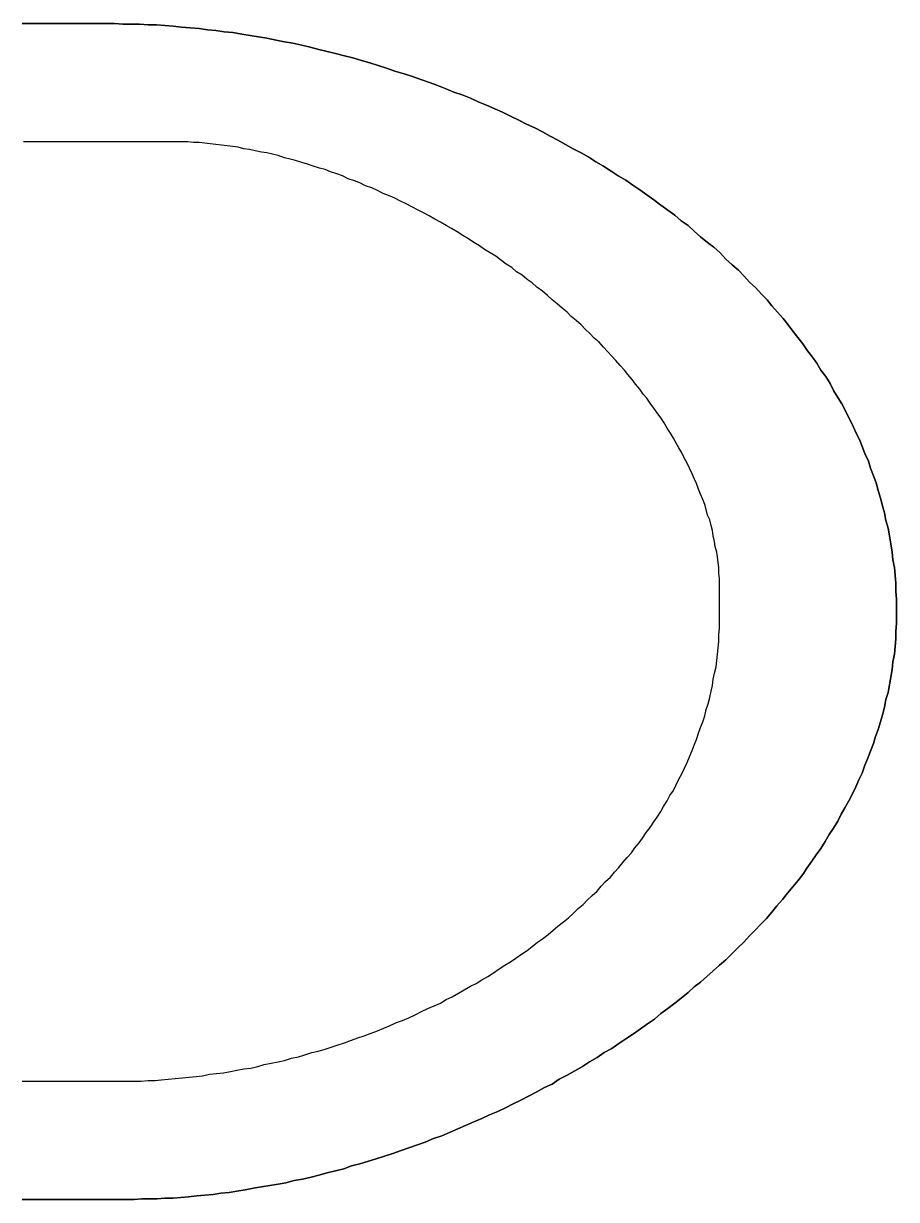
# Model space of a CAD drawing. Extents: x 3196 to 9141, y -1880 to 2325.
# Drawn here: x 8880.98 to 8887.25, y -1227.03 to -1218.58 of the extents above; entities that cross this region are included whole.
import ezdxf

# ---------------------------------------------------------------- set-up
doc = ezdxf.new("R2010")
doc.units = 0
doc.header["$MEASUREMENT"] = 0
doc.layers.add('10', color=10, linetype='CONTINUOUS')

msp = doc.modelspace()

# ---------------------------------------------------------------- linework, layer by layer
at = {"layer": '10', "linetype": 'Continuous'}
for points in [[(8880.974568, -1218.581535), (8880.989618, -1218.581535), (8881.004718, -1218.581535), (8881.019768, -1218.581535), (8881.029818, -1218.581535), (8881.044868, -1218.581535), (8881.059968, -1218.581535), (8881.075018, -1218.581535), (8881.090068, -1218.581535), (8881.105168, -1218.581535), (8881.120218, -1218.581535), (8881.135268, -1218.581535), (8881.150368, -1218.581535), (8881.165418, -1218.581535), (8881.180468, -1218.581535), (8881.190518, -1218.581535), (8881.205568, -1218.581535), (8881.220668, -1218.581535), (8881.235718, -1218.581535), (8881.245768, -1218.581535), (8881.260818, -1218.581535), (8881.275918, -1218.581535), (8881.285918, -1218.581535), (8881.301018, -1218.581535), (8881.316068, -1218.581535), (8881.326118, -1218.581535), (8881.341168, -1218.581535), (8881.351218, -1218.581535), (8881.366268, -1218.581535), (8881.376318, -1218.581535), (8881.386368, -1218.581535), (8881.401468, -1218.581535), (8881.411468, -1218.581535), (8881.421518, -1218.581535), (8881.431568, -1218.581535), (8881.446668, -1218.581535), (8881.456668, -1218.581535), (8881.466718, -1218.581535), (8881.476768, -1218.581535), (8881.486818, -1218.581535), (8881.491818, -1218.581535), (8881.501868, -1218.581535), (8881.511918, -1218.581535), (8881.521968, -1218.581535), (8881.527018, -1218.581535), (8881.537018, -1218.581535), (8881.542068, -1218.581535), (8881.552118, -1218.581535), (8881.557118, -1218.581535), (8881.567168, -1218.581535), (8881.572218, -1218.581535), (8881.577218, -1218.581535), (8881.582218, -1218.581535), (8881.587268, -1218.581535), (8881.592268, -1218.581535), (8881.597318, -1218.581535), (8881.602318, -1218.581535), (8881.607368, -1218.581535), (8881.612368, -1218.581535), (8881.617368, -1218.581535), (8881.637468, -1218.581535), (8881.697768, -1218.586535), (8881.758018, -1218.586535), (8881.818268, -1218.586535), (8881.878518, -1218.591585), (8881.938818, -1218.591585), (8881.999068, -1218.596585), (8882.059318, -1218.601635), (8882.119568, -1218.606635), (8882.179868, -1218.611635), (8882.245118, -1218.616685), (8882.305418, -1218.626735), (8882.365668, -1218.631735), (8882.425918, -1218.641785), (8882.486218, -1218.646835), (8882.551468, -1218.656835), (8882.611768, -1218.666885), (8882.672018, -1218.676935), (8882.732268, -1218.686985), (8882.797568, -1218.702035), (8882.857818, -1218.712085), (8882.918068, -1218.722135), (8882.983368, -1218.737185), (8883.043618, -1218.752285), (8883.103918, -1218.767335), (8883.164168, -1218.782385), (8883.224418, -1218.797485), (8883.289718, -1218.812535), (8883.349968, -1218.827585), (8883.410268, -1218.847685), (8883.470518, -1218.862735), (8883.530768, -1218.882835), (8883.591018, -1218.902935), (8883.651318, -1218.923035), (8883.716568, -1218.943135), (8883.776868, -1218.963185), (8883.837118, -1218.983285), (8883.892368, -1219.003385), (8883.952618, -1219.023485), (8884.012868, -1219.048585), (8884.073168, -1219.073685), (8884.133418, -1219.093785), (8884.193668, -1219.118885), (8884.248918, -1219.143985), (8884.309168, -1219.169085), (8884.369468, -1219.194235), (8884.424668, -1219.219335), (8884.484968, -1219.249435), (8884.540218, -1219.274585), (8884.595418, -1219.304685), (8884.655718, -1219.329785), (8884.710968, -1219.359935), (8884.766168, -1219.390085), (8884.821418, -1219.420185), (8884.876668, -1219.450335), (8884.931918, -1219.480485), (8884.987168, -1219.510585), (8885.042418, -1219.540735), (8885.092618, -1219.575885), (8885.147868, -1219.606035), (8885.203118, -1219.641185), (8885.253318, -1219.676335), (8885.308568, -1219.706435), (8885.358768, -1219.741585), (8885.409018, -1219.776785), (8885.459218, -1219.811935), (8885.509418, -1219.847085), (8885.559668, -1219.887235), (8885.609868, -1219.922385), (8885.660118, -1219.957535), (8885.705318, -1219.997735), (8885.755518, -1220.032885), (8885.800718, -1220.073085), (8885.845918, -1220.113235), (8885.896118, -1220.153435), (8885.941318, -1220.188585), (8885.986518, -1220.228735), (8886.026718, -1220.273935), (8886.071918, -1220.314135), (8886.117118, -1220.354285), (8886.157268, -1220.394485), (8886.197468, -1220.439685), (8886.242668, -1220.479835), (8886.282818, -1220.525035), (8886.323018, -1220.565235), (8886.358168, -1220.610435), (8886.398318, -1220.655635), (8886.438518, -1220.700835), (8886.473668, -1220.745985), (8886.508818, -1220.791185), (8886.543968, -1220.836385), (8886.579118, -1220.881585), (8886.614268, -1220.931835), (8886.649418, -1220.977035), (8886.679568, -1221.022235), (8886.709718, -1221.072435), (8886.744868, -1221.117635), (8886.774968, -1221.167835), (8886.800118, -1221.218085), (8886.830218, -1221.268285), (8886.860368, -1221.313485), (8886.885468, -1221.363735), (8886.910568, -1221.413935), (8886.935668, -1221.464135), (8886.960818, -1221.519385), (8886.985918, -1221.569635), (8887.006018, -1221.619835), (8887.026068, -1221.670035), (8887.051218, -1221.725285), (8887.066268, -1221.775535), (8887.086368, -1221.830785), (8887.106418, -1221.880985), (8887.121518, -1221.936235), (8887.136568, -1221.991485), (8887.151618, -1222.046685), (8887.166718, -1222.096935), (8887.176768, -1222.152185), (8887.191818, -1222.207435), (8887.201868, -1222.262635), (8887.211918, -1222.317885), (8887.221968, -1222.378135), (8887.226968, -1222.433385), (8887.237018, -1222.488635), (8887.242018, -1222.543885), (8887.247068, -1222.604135), (8887.247068, -1222.659385), (8887.252068, -1222.719635), (8887.252068, -1222.774885), (8887.252068, -1222.835185), (8887.252068, -1222.890385), (8887.247068, -1222.945635), (8887.247068, -1223.000885), (8887.242018, -1223.056135), (8887.237018, -1223.111385), (8887.226968, -1223.166635), (8887.221968, -1223.221835), (8887.211918, -1223.277085), (8887.201868, -1223.332335), (8887.191818, -1223.387585), (8887.176768, -1223.437785), (8887.166718, -1223.493035), (8887.151618, -1223.548285), (8887.136568, -1223.598485), (8887.121518, -1223.653735), (8887.101418, -1223.703985), (8887.086368, -1223.754185), (8887.066268, -1223.809435), (8887.046168, -1223.859635), (8887.026068, -1223.909885), (8887.006018, -1223.965135), (8886.980868, -1224.015335), (8886.960818, -1224.065535), (8886.935668, -1224.115785), (8886.910568, -1224.165985), (8886.880468, -1224.216235), (8886.855318, -1224.261385), (8886.830218, -1224.311635), (8886.800118, -1224.361835), (8886.769968, -1224.407035), (8886.739818, -1224.457285), (8886.709718, -1224.507485), (8886.674568, -1224.552685), (8886.644418, -1224.597885), (8886.609268, -1224.648085), (8886.579118, -1224.693285), (8886.543968, -1224.738485), (8886.508818, -1224.783685), (8886.468668, -1224.828885), (8886.433468, -1224.874085), (8886.393318, -1224.919285), (8886.358168, -1224.964485), (8886.317968, -1225.009685), (8886.277818, -1225.049885), (8886.237618, -1225.095085), (8886.197468, -1225.135235), (8886.157268, -1225.180435), (8886.112068, -1225.220635), (8886.071918, -1225.260785), (8886.026718, -1225.305985), (8885.981518, -1225.346185), (8885.936318, -1225.386335), (8885.891118, -1225.426535), (8885.845918, -1225.466685), (8885.800718, -1225.501835), (8885.755518, -1225.542035), (8885.705318, -1225.582185), (8885.660118, -1225.617335), (8885.609868, -1225.657535), (8885.559668, -1225.692685), (8885.514468, -1225.732835), (8885.464268, -1225.767985), (8885.414018, -1225.803185), (8885.363818, -1225.838335), (8885.308568, -1225.873485), (8885.258318, -1225.908635), (8885.208118, -1225.943785), (8885.152868, -1225.973935), (8885.102668, -1226.009085), (8885.047418, -1226.039185), (8884.997218, -1226.074335), (8884.941968, -1226.104485), (8884.886718, -1226.134635), (8884.831468, -1226.164735), (8884.781268, -1226.199885), (8884.726018, -1226.225035), (8884.670768, -1226.255135), (8884.610518, -1226.285285), (8884.555268, -1226.315385), (8884.500018, -1226.340535), (8884.444768, -1226.370635), (8884.389518, -1226.395735), (8884.329268, -1226.420885), (8884.274018, -1226.445985), (8884.218768, -1226.471085), (8884.158518, -1226.496185), (8884.103268, -1226.521285), (8884.043018, -1226.546435), (8883.987768, -1226.571535), (8883.927518, -1226.591635), (8883.867268, -1226.616735), (8883.812018, -1226.636835), (8883.751718, -1226.656885), (8883.696518, -1226.676985), (8883.636218, -1226.697085), (8883.575968, -1226.717185), (8883.515718, -1226.737235), (8883.460468, -1226.752335), (8883.400218, -1226.772385), (8883.339918, -1226.787485), (8883.284718, -1226.807585), (8883.224418, -1226.822635), (8883.164168, -1226.837685), (8883.103918, -1226.852785), (8883.048668, -1226.867835), (8882.988418, -1226.882885), (8882.928118, -1226.892935), (8882.867868, -1226.907985), (8882.812618, -1226.918035), (8882.752368, -1226.928085), (8882.692118, -1226.938135), (8882.636868, -1226.948185), (8882.576618, -1226.958235), (8882.516318, -1226.968285), (8882.461068, -1226.978335), (8882.400818, -1226.983335), (8882.345568, -1226.993385), (8882.285318, -1226.998385), (8882.230068, -1227.003435), (8882.169818, -1227.008435), (8882.114568, -1227.013485), (8882.059318, -1227.018485), (8881.999068, -1227.018485), (8881.943818, -1227.023485), (8881.888568, -1227.023485), (8881.833318, -1227.023485), (8881.778118, -1227.028535), (8881.758018, -1227.028535), (8881.752968, -1227.028535), (8881.747968, -1227.028535), (8881.742918, -1227.028535), (8881.737918, -1227.028535), (8881.732918, -1227.028535), (8881.727868, -1227.028535), (8881.717818, -1227.028535), (8881.712818, -1227.028535), (8881.707768, -1227.028535), (8881.697768, -1227.028535), (8881.692718, -1227.028535), (8881.687718, -1227.028535), (8881.677668, -1227.028535), (8881.667618, -1227.028535), (8881.657568, -1227.028535), (8881.652568, -1227.028535), (8881.642518, -1227.028535), (8881.632468, -1227.028535), (8881.622418, -1227.028535), (8881.612368, -1227.028535), (8881.602318, -1227.028535), (8881.587268, -1227.028535), (8881.577218, -1227.028535), (8881.567168, -1227.028535), (8881.552118, -1227.028535), (8881.542068, -1227.028535), (8881.532018, -1227.028535), (8881.516968, -1227.028535), (8881.501868, -1227.028535), (8881.491818, -1227.028535), (8881.476768, -1227.028535), (8881.461718, -1227.028535), (8881.451668, -1227.028535), (8881.436618, -1227.028535), (8881.421518, -1227.028535), (8881.406468, -1227.028535), (8881.391418, -1227.028535), (8881.376318, -1227.028535), (8881.361268, -1227.028535), (8881.346218, -1227.028535), (8881.331118, -1227.028535), (8881.316068, -1227.028535), (8881.301018, -1227.028535), (8881.285918, -1227.028535), (8881.270868, -1227.028535), (8881.255818, -1227.028535), (8881.240718, -1227.028535), (8881.220668, -1227.028535), (8881.205568, -1227.028535), (8881.190518, -1227.028535), (8881.175468, -1227.028535), (8881.155368, -1227.028535), (8881.140318, -1227.028535), (8881.125218, -1227.028535), (8881.110168, -1227.028535), (8881.090068, -1227.028535), (8881.075018, -1227.028535), (8881.059968, -1227.028535), (8881.039868, -1227.028535), (8881.024818, -1227.028535), (8881.009718, -1227.028535), (8880.994668, -1227.028535), (8880.974568, -1227.028535)], [(8880.974568, -1227.028535), (8880.994668, -1227.028535), (8881.009718, -1227.028535), (8881.024818, -1227.028535), (8881.039868, -1227.028535), (8881.059968, -1227.028535), (8881.075018, -1227.028535), (8881.090068, -1227.028535), (8881.110168, -1227.028535), (8881.125218, -1227.028535), (8881.140318, -1227.028535), (8881.155368, -1227.028535), (8881.175468, -1227.028535), (8881.190518, -1227.028535), (8881.205568, -1227.028535), (8881.220668, -1227.028535), (8881.240718, -1227.028535), (8881.255818, -1227.028535), (8881.270868, -1227.028535), (8881.285918, -1227.028535), (8881.301018, -1227.028535), (8881.316068, -1227.028535), (8881.331118, -1227.028535), (8881.346218, -1227.028535), (8881.361268, -1227.028535), (8881.376318, -1227.028535), (8881.391418, -1227.028535), (8881.406468, -1227.028535), (8881.421518, -1227.028535), (8881.436618, -1227.028535), (8881.451668, -1227.028535), (8881.461718, -1227.028535), (8881.476768, -1227.028535), (8881.491818, -1227.028535), (8881.501868, -1227.028535), (8881.516968, -1227.028535), (8881.532018, -1227.028535), (8881.542068, -1227.028535), (8881.552118, -1227.028535), (8881.567168, -1227.028535), (8881.577218, -1227.028535), (8881.587268, -1227.028535), (8881.602318, -1227.028535), (8881.612368, -1227.028535), (8881.622418, -1227.028535), (8881.632468, -1227.028535), (8881.642518, -1227.028535), (8881.652568, -1227.028535), (8881.657568, -1227.028535), (8881.667618, -1227.028535), (8881.677668, -1227.028535), (8881.687718, -1227.028535), (8881.692718, -1227.028535), (8881.697768, -1227.028535), (8881.707768, -1227.028535), (8881.712818, -1227.028535), (8881.717818, -1227.028535), (8881.727868, -1227.028535), (8881.732918, -1227.028535), (8881.737918, -1227.028535), (8881.742918, -1227.028535), (8881.747968, -1227.028535), (8881.752968, -1227.028535), (8881.758018, -1227.028535), (8881.778118, -1227.028535), (8881.833318, -1227.023485), (8881.888568, -1227.023485), (8881.943818, -1227.023485), (8881.999068, -1227.018485), (8882.059318, -1227.018485), (8882.114568, -1227.013485), (8882.169818, -1227.008435), (8882.230068, -1227.003435), (8882.285318, -1226.998385), (8882.345568, -1226.993385), (8882.400818, -1226.983335), (8882.461068, -1226.978335), (8882.516318, -1226.968285), (8882.576618, -1226.958235), (8882.636868, -1226.948185), (8882.692118, -1226.938135), (8882.752368, -1226.928085), (8882.812618, -1226.918035), (8882.867868, -1226.907985), (8882.928118, -1226.892935), (8882.988418, -1226.882885), (8883.048668, -1226.867835), (8883.103918, -1226.852785), (8883.164168, -1226.837685), (8883.224418, -1226.822635), (8883.284718, -1226.807585), (8883.339918, -1226.787485), (8883.400218, -1226.772385), (8883.460468, -1226.752335), (8883.515718, -1226.737235), (8883.575968, -1226.717185), (8883.636218, -1226.697085), (8883.696518, -1226.676985), (8883.751718, -1226.656885), (8883.812018, -1226.636835), (8883.867268, -1226.616735), (8883.927518, -1226.591635), (8883.987768, -1226.571535), (8884.043018, -1226.546435), (8884.103268, -1226.521285), (8884.158518, -1226.496185), (8884.218768, -1226.471085), (8884.274018, -1226.445985), (8884.329268, -1226.420885), (8884.389518, -1226.395735), (8884.444768, -1226.370635), (8884.500018, -1226.340535), (8884.555268, -1226.315385), (8884.610518, -1226.285285), (8884.670768, -1226.255135), (8884.726018, -1226.225035), (8884.781268, -1226.199885), (8884.831468, -1226.164735), (8884.886718, -1226.134635), (8884.941968, -1226.104485), (8884.997218, -1226.074335), (8885.047418, -1226.039185), (8885.102668, -1226.009085), (8885.152868, -1225.973935), (8885.208118, -1225.943785), (8885.258318, -1225.908635), (8885.308568, -1225.873485), (8885.363818, -1225.838335), (8885.414018, -1225.803185), (8885.464268, -1225.767985), (8885.514468, -1225.732835), (8885.559668, -1225.692685), (8885.609868, -1225.657535), (8885.660118, -1225.617335), (8885.705318, -1225.582185), (8885.755518, -1225.542035), (8885.800718, -1225.501835), (8885.845918, -1225.466685), (8885.891118, -1225.426535), (8885.936318, -1225.386335), (8885.981518, -1225.346185), (8886.026718, -1225.305985), (8886.071918, -1225.260785), (8886.112068, -1225.220635), (8886.157268, -1225.180435), (8886.197468, -1225.135235), (8886.237618, -1225.095085), (8886.277818, -1225.049885), (8886.317968, -1225.009685), (8886.358168, -1224.964485), (8886.393318, -1224.919285), (8886.433468, -1224.874085), (8886.468668, -1224.828885), (8886.508818, -1224.783685), (8886.543968, -1224.738485), (8886.579118, -1224.693285), (8886.609268, -1224.648085), (8886.644418, -1224.597885), (8886.674568, -1224.552685), (8886.709718, -1224.507485), (8886.739818, -1224.457285), (8886.769968, -1224.407035), (8886.800118, -1224.361835), (8886.830218, -1224.311635), (8886.855318, -1224.261385), (8886.880468, -1224.216235), (8886.910568, -1224.165985), (8886.935668, -1224.115785), (8886.960818, -1224.065535), (8886.980868, -1224.015335), (8887.006018, -1223.965135), (8887.026068, -1223.909885), (8887.046168, -1223.859635), (8887.066268, -1223.809435), (8887.086368, -1223.754185), (8887.101418, -1223.703985), (8887.121518, -1223.653735), (8887.136568, -1223.598485), (8887.151618, -1223.548285), (8887.166718, -1223.493035), (8887.176768, -1223.437785), (8887.191818, -1223.387585), (8887.201868, -1223.332335), (8887.211918, -1223.277085), (8887.221968, -1223.221835), (8887.226968, -1223.166635), (8887.237018, -1223.111385), (8887.242018, -1223.056135), (8887.247068, -1223.000885), (8887.247068, -1222.945635), (8887.252068, -1222.890385), (8887.252068, -1222.835185), (8887.252068, -1222.774885), (8887.252068, -1222.719635), (8887.247068, -1222.659385), (8887.247068, -1222.604135), (8887.242018, -1222.543885), (8887.237018, -1222.488635), (8887.226968, -1222.433385), (8887.221968, -1222.378135), (8887.211918, -1222.317885), (8887.201868, -1222.262635), (8887.191818, -1222.207435), (8887.176768, -1222.152185), (8887.166718, -1222.096935), (8887.151618, -1222.046685), (8887.136568, -1221.991485), (8887.121518, -1221.936235), (8887.106418, -1221.880985), (8887.086368, -1221.830785), (8887.066268, -1221.775535), (8887.051218, -1221.725285), (8887.026068, -1221.670035), (8887.006018, -1221.619835), (8886.985918, -1221.569635), (8886.960818, -1221.519385), (8886.935668, -1221.464135), (8886.910568, -1221.413935), (8886.885468, -1221.363735), (8886.860368, -1221.313485), (8886.830218, -1221.268285), (8886.800118, -1221.218085), (8886.774968, -1221.167835), (8886.744868, -1221.117635), (8886.709718, -1221.072435), (8886.679568, -1221.022235), (8886.649418, -1220.977035), (8886.614268, -1220.931835), (8886.579118, -1220.881585), (8886.543968, -1220.836385), (8886.508818, -1220.791185), (8886.473668, -1220.745985), (8886.438518, -1220.700835), (8886.398318, -1220.655635), (8886.358168, -1220.610435), (8886.323018, -1220.565235), (8886.282818, -1220.525035), (8886.242668, -1220.479835), (8886.197468, -1220.439685), (8886.157268, -1220.394485), (8886.117118, -1220.354285), (8886.071918, -1220.314135), (8886.026718, -1220.273935), (8885.986518, -1220.228735), (8885.941318, -1220.188585), (8885.896118, -1220.153435), (8885.845918, -1220.113235), (8885.800718, -1220.073085), (8885.755518, -1220.032885), (8885.705318, -1219.997735), (8885.660118, -1219.957535), (8885.609868, -1219.922385), (8885.559668, -1219.887235), (8885.509418, -1219.847085), (8885.459218, -1219.811935), (8885.409018, -1219.776785), (8885.358768, -1219.741585), (8885.308568, -1219.706435), (8885.253318, -1219.676335), (8885.203118, -1219.641185), (8885.147868, -1219.606035), (8885.092618, -1219.575885), (8885.042418, -1219.540735), (8884.987168, -1219.510585), (8884.931918, -1219.480485), (8884.876668, -1219.450335), (8884.821418, -1219.420185), (8884.766168, -1219.390085), (8884.710968, -1219.359935), (8884.655718, -1219.329785), (8884.595418, -1219.304685), (8884.540218, -1219.274585), (8884.484968, -1219.249435), (8884.424668, -1219.219335), (8884.369468, -1219.194235), (8884.309168, -1219.169085), (8884.248918, -1219.143985), (8884.193668, -1219.118885), (8884.133418, -1219.093785), (8884.073168, -1219.073685), (8884.012868, -1219.048585), (8883.952618, -1219.023485), (8883.892368, -1219.003385), (8883.837118, -1218.983285), (8883.776868, -1218.963185), (8883.716568, -1218.943135), (8883.651318, -1218.923035), (8883.591018, -1218.902935), (8883.530768, -1218.882835), (8883.470518, -1218.862735), (8883.410268, -1218.847685), (8883.349968, -1218.827585), (8883.289718, -1218.812535), (8883.224418, -1218.797485), (8883.164168, -1218.782385), (8883.103918, -1218.767335), (8883.043618, -1218.752285), (8882.983368, -1218.737185), (8882.918068, -1218.722135), (8882.857818, -1218.712085), (8882.797568, -1218.702035), (8882.732268, -1218.686985), (8882.672018, -1218.676935), (8882.611768, -1218.666885), (8882.551468, -1218.656835), (8882.486218, -1218.646835), (8882.425918, -1218.641785), (8882.365668, -1218.631735), (8882.305418, -1218.626735), (8882.245118, -1218.616685), (8882.179868, -1218.611635), (8882.119568, -1218.606635), (8882.059318, -1218.601635), (8881.999068, -1218.596585), (8881.938818, -1218.591585), (8881.878518, -1218.591585), (8881.818268, -1218.586535), (8881.758018, -1218.586535), (8881.697768, -1218.586535), (8881.637468, -1218.581535), (8881.617368, -1218.581535), (8881.612368, -1218.581535), (8881.607368, -1218.581535), (8881.602318, -1218.581535), (8881.597318, -1218.581535), (8881.592268, -1218.581535), (8881.587268, -1218.581535), (8881.582218, -1218.581535), (8881.577218, -1218.581535), (8881.572218, -1218.581535), (8881.567168, -1218.581535), (8881.557118, -1218.581535), (8881.552118, -1218.581535), (8881.542068, -1218.581535), (8881.537018, -1218.581535), (8881.527018, -1218.581535), (8881.521968, -1218.581535), (8881.511918, -1218.581535), (8881.501868, -1218.581535), (8881.491818, -1218.581535), (8881.486818, -1218.581535), (8881.476768, -1218.581535), (8881.466718, -1218.581535), (8881.456668, -1218.581535), (8881.446668, -1218.581535), (8881.431568, -1218.581535), (8881.421518, -1218.581535), (8881.411468, -1218.581535), (8881.401468, -1218.581535), (8881.386368, -1218.581535), (8881.376318, -1218.581535), (8881.366268, -1218.581535), (8881.351218, -1218.581535), (8881.341168, -1218.581535), (8881.326118, -1218.581535), (8881.316068, -1218.581535), (8881.301018, -1218.581535), (8881.285918, -1218.581535), (8881.275918, -1218.581535), (8881.260818, -1218.581535), (8881.245768, -1218.581535), (8881.235718, -1218.581535), (8881.220668, -1218.581535), (8881.205568, -1218.581535), (8881.190518, -1218.581535), (8881.180468, -1218.581535), (8881.165418, -1218.581535), (8881.150368, -1218.581535), (8881.135268, -1218.581535), (8881.120218, -1218.581535), (8881.105168, -1218.581535), (8881.090068, -1218.581535), (8881.075018, -1218.581535), (8881.059968, -1218.581535), (8881.044868, -1218.581535), (8881.029818, -1218.581535), (8881.019768, -1218.581535), (8881.004718, -1218.581535), (8880.989618, -1218.581535), (8880.974568, -1218.581535)], [(8880.974568, -1226.179835), (8880.989618, -1226.179835), (8881.009718, -1226.179835), (8881.024818, -1226.179835), (8881.044868, -1226.179835), (8881.059968, -1226.179835), (8881.080018, -1226.179835), (8881.095118, -1226.179835), (8881.115168, -1226.179835), (8881.130268, -1226.179835), (8881.150368, -1226.179835), (8881.165418, -1226.179835), (8881.180468, -1226.179835), (8881.200568, -1226.179835), (8881.215618, -1226.179835), (8881.230718, -1226.179835), (8881.245768, -1226.179835), (8881.260818, -1226.179835), (8881.275918, -1226.179835), (8881.290968, -1226.179835), (8881.306018, -1226.179835), (8881.321118, -1226.179835), (8881.336168, -1226.179835), (8881.351218, -1226.179835), (8881.366268, -1226.179835), (8881.381368, -1226.179835), (8881.391418, -1226.179835), (8881.406468, -1226.179835), (8881.416518, -1226.179835), (8881.431568, -1226.179835), (8881.441618, -1226.179835), (8881.456668, -1226.179835), (8881.466718, -1226.179835), (8881.476768, -1226.179835), (8881.486818, -1226.179835), (8881.496868, -1226.179835), (8881.506918, -1226.179835), (8881.516968, -1226.179835), (8881.527018, -1226.179835), (8881.537018, -1226.179835), (8881.547068, -1226.179835), (8881.552118, -1226.179835), (8881.562168, -1226.179835), (8881.567168, -1226.179835), (8881.577218, -1226.179835), (8881.582218, -1226.179835), (8881.587268, -1226.179835), (8881.592268, -1226.179835), (8881.597318, -1226.179835), (8881.602318, -1226.179835), (8881.607368, -1226.179835), (8881.612368, -1226.179835), (8881.617368, -1226.179835), (8881.632468, -1226.179835), (8881.682668, -1226.179835), (8881.727868, -1226.179835), (8881.778118, -1226.179835), (8881.828318, -1226.179835), (8881.878518, -1226.174785), (8881.928768, -1226.174785), (8881.973968, -1226.169785), (8882.024168, -1226.164735), (8882.074418, -1226.159735), (8882.124618, -1226.154685), (8882.174818, -1226.149685), (8882.225068, -1226.144635), (8882.270268, -1226.139635), (8882.320468, -1226.129585), (8882.370668, -1226.124585), (8882.420918, -1226.119535), (8882.471118, -1226.109485), (8882.516318, -1226.099485), (8882.566568, -1226.089435), (8882.616768, -1226.084385), (8882.666968, -1226.074335), (8882.712168, -1226.059285), (8882.762418, -1226.049235), (8882.812618, -1226.039185), (8882.857818, -1226.029135), (8882.908068, -1226.014085), (8882.958268, -1226.004035), (8883.003468, -1225.988985), (8883.053668, -1225.973935), (8883.098868, -1225.963885), (8883.149118, -1225.948785), (8883.194318, -1225.933735), (8883.244518, -1225.918685), (8883.289718, -1225.903585), (8883.339918, -1225.883535), (8883.385118, -1225.868435), (8883.430318, -1225.853385), (8883.480568, -1225.833285), (8883.525768, -1225.818235), (8883.570968, -1225.798135), (8883.616168, -1225.778035), (8883.661368, -1225.757985), (8883.706568, -1225.742885), (8883.751718, -1225.722835), (8883.796918, -1225.702735), (8883.842118, -1225.677635), (8883.887318, -1225.657535), (8883.932518, -1225.637435), (8883.977718, -1225.617335), (8884.017918, -1225.592235), (8884.063118, -1225.572135), (8884.108318, -1225.547035), (8884.148468, -1225.521935), (8884.193668, -1225.496835), (8884.233868, -1225.476735), (8884.274018, -1225.451635), (8884.319218, -1225.426535), (8884.359418, -1225.401385), (8884.399568, -1225.371285), (8884.439768, -1225.346185), (8884.479918, -1225.321035), (8884.520118, -1225.295935), (8884.560268, -1225.265785), (8884.600468, -1225.240685), (8884.635618, -1225.210585), (8884.675768, -1225.180435), (8884.710968, -1225.155335), (8884.751118, -1225.125185), (8884.786268, -1225.095085), (8884.821418, -1225.064935), (8884.861618, -1225.034785), (8884.896768, -1225.004685), (8884.931918, -1224.974535), (8884.967068, -1224.939385), (8885.002218, -1224.909235), (8885.032368, -1224.879135), (8885.067518, -1224.843985), (8885.102668, -1224.813835), (8885.132768, -1224.778685), (8885.162918, -1224.743535), (8885.198068, -1224.713385), (8885.228218, -1224.678235), (8885.258318, -1224.643085), (8885.288468, -1224.607935), (8885.318618, -1224.572785), (8885.348718, -1224.537635), (8885.373868, -1224.502485), (8885.403968, -1224.467335), (8885.429068, -1224.432135), (8885.454218, -1224.391985), (8885.484318, -1224.356835), (8885.509418, -1224.316635), (8885.534568, -1224.281485), (8885.559668, -1224.241335), (8885.579768, -1224.206185), (8885.604868, -1224.165985), (8885.624968, -1224.125835), (8885.650068, -1224.090685), (8885.670168, -1224.050485), (8885.690218, -1224.010285), (8885.710318, -1223.970135), (8885.730418, -1223.929935), (8885.750518, -1223.889785), (8885.765568, -1223.849585), (8885.785668, -1223.804385), (8885.800718, -1223.764235), (8885.815768, -1223.724035), (8885.830868, -1223.678835), (8885.845918, -1223.638685), (8885.860968, -1223.598485), (8885.876068, -1223.553285), (8885.886068, -1223.508085), (8885.901168, -1223.467935), (8885.911218, -1223.422735), (8885.921268, -1223.377535), (8885.931268, -1223.337385), (8885.936318, -1223.292185), (8885.946368, -1223.246985), (8885.956418, -1223.201785), (8885.961418, -1223.156585), (8885.966468, -1223.111385), (8885.971468, -1223.066185), (8885.976468, -1223.020985), (8885.976468, -1222.970735), (8885.981518, -1222.925535), (8885.981518, -1222.880335), (8885.981518, -1222.830135), (8885.981518, -1222.805035), (8885.981518, -1222.799985), (8885.981518, -1222.794985), (8885.981518, -1222.789985), (8885.981518, -1222.784935), (8885.981518, -1222.779935), (8885.981518, -1222.774885), (8885.981518, -1222.769885), (8885.981518, -1222.764835), (8885.981518, -1222.759835), (8885.981518, -1222.754785), (8885.981518, -1222.749785), (8885.981518, -1222.744785), (8885.981518, -1222.739735), (8885.981518, -1222.734735), (8885.981518, -1222.729685), (8885.981518, -1222.724685), (8885.981518, -1222.719635), (8885.981518, -1222.714635), (8885.981518, -1222.709635), (8885.981518, -1222.704585), (8885.981518, -1222.699585), (8885.981518, -1222.694535), (8885.981518, -1222.689535), (8885.981518, -1222.684485), (8885.981518, -1222.679485), (8885.981518, -1222.674435), (8885.981518, -1222.669435), (8885.981518, -1222.664435), (8885.981518, -1222.644335), (8885.981518, -1222.604135), (8885.981518, -1222.568985), (8885.976468, -1222.528835), (8885.976468, -1222.488635), (8885.971468, -1222.453485), (8885.966468, -1222.413335), (8885.961418, -1222.378135), (8885.951368, -1222.337985), (8885.946368, -1222.302835), (8885.936318, -1222.262635), (8885.931268, -1222.222485), (8885.921268, -1222.187335), (8885.911218, -1222.147135), (8885.896118, -1222.111985), (8885.886068, -1222.071835), (8885.876068, -1222.036685), (8885.860968, -1222.001485), (8885.845918, -1221.961335), (8885.830868, -1221.926185), (8885.815768, -1221.885985), (8885.800718, -1221.850835), (8885.785668, -1221.815685), (8885.765568, -1221.775535), (8885.750518, -1221.740385), (8885.730418, -1221.705235), (8885.710318, -1221.665035), (8885.690218, -1221.629885), (8885.670168, -1221.594735), (8885.650068, -1221.559585), (8885.629968, -1221.524435), (8885.604868, -1221.489285), (8885.584768, -1221.449085), (8885.559668, -1221.413935), (8885.534568, -1221.378785), (8885.509418, -1221.343635), (8885.484318, -1221.308485), (8885.459218, -1221.273335), (8885.434118, -1221.243185), (8885.409018, -1221.208035), (8885.378868, -1221.172885), (8885.353768, -1221.137735), (8885.323618, -1221.102585), (8885.298518, -1221.072435), (8885.268368, -1221.037285), (8885.238268, -1221.002135), (8885.208118, -1220.971985), (8885.177968, -1220.936835), (8885.147868, -1220.906735), (8885.117718, -1220.871535), (8885.082568, -1220.841435), (8885.052418, -1220.811285), (8885.017268, -1220.776135), (8884.987168, -1220.745985), (8884.952018, -1220.715885), (8884.916868, -1220.685735), (8884.886718, -1220.655635), (8884.851568, -1220.625485), (8884.816418, -1220.595335), (8884.781268, -1220.565235), (8884.746118, -1220.535085), (8884.710968, -1220.504935), (8884.670768, -1220.474835), (8884.635618, -1220.444685), (8884.600468, -1220.419585), (8884.565318, -1220.389435), (8884.525118, -1220.364335), (8884.489968, -1220.334185), (8884.449818, -1220.309085), (8884.409618, -1220.278985), (8884.374468, -1220.253835), (8884.334318, -1220.228735), (8884.294118, -1220.203635), (8884.258968, -1220.178535), (8884.218768, -1220.153435), (8884.178618, -1220.128285), (8884.138418, -1220.103185), (8884.098268, -1220.078085), (8884.058068, -1220.052985), (8884.017918, -1220.032885), (8883.977718, -1220.007785), (8883.937568, -1219.987685), (8883.897368, -1219.962585), (8883.857218, -1219.942485), (8883.817018, -1219.922385), (8883.771818, -1219.897285), (8883.731668, -1219.877185), (8883.691468, -1219.857135), (8883.651318, -1219.837035), (8883.606118, -1219.816935), (8883.565918, -1219.801885), (8883.525768, -1219.781785), (8883.485568, -1219.761685), (8883.440368, -1219.746635), (8883.400218, -1219.726535), (8883.360018, -1219.711485), (8883.314818, -1219.696435), (8883.274668, -1219.676335), (8883.234468, -1219.661235), (8883.189268, -1219.646185), (8883.149118, -1219.631135), (8883.108918, -1219.621085), (8883.063718, -1219.606035), (8883.023568, -1219.590935), (8882.983368, -1219.580885), (8882.938168, -1219.565835), (8882.898018, -1219.555785), (8882.857818, -1219.545735), (8882.812618, -1219.530685), (8882.772468, -1219.520635), (8882.732268, -1219.510585), (8882.692118, -1219.505585), (8882.646918, -1219.495535), (8882.606718, -1219.485485), (8882.566568, -1219.480485), (8882.526368, -1219.470435), (8882.486218, -1219.465385), (8882.446018, -1219.460385), (8882.405868, -1219.455335), (8882.365668, -1219.450335), (8882.325518, -1219.445335), (8882.285318, -1219.440285), (8882.245118, -1219.435285), (8882.204968, -1219.435285), (8882.164768, -1219.430235), (8882.129618, -1219.430235), (8882.089468, -1219.430235), (8882.049268, -1219.430235), (8882.039218, -1219.430235), (8882.034218, -1219.430235), (8882.029218, -1219.430235), (8882.024168, -1219.430235), (8882.019168, -1219.430235), (8882.014118, -1219.430235), (8882.009118, -1219.430235), (8882.004068, -1219.430235), (8881.999068, -1219.430235), (8881.994018, -1219.430235), (8881.989018, -1219.430235), (8881.978968, -1219.430235), (8881.973968, -1219.430235), (8881.968918, -1219.430235), (8881.958868, -1219.430235), (8881.948868, -1219.430235), (8881.943818, -1219.430235), (8881.933768, -1219.430235), (8881.923718, -1219.430235), (8881.918718, -1219.430235), (8881.908668, -1219.430235), (8881.898618, -1219.430235), (8881.888568, -1219.430235), (8881.878518, -1219.430235), (8881.868468, -1219.430235), (8881.853418, -1219.430235), (8881.843368, -1219.430235), (8881.833318, -1219.430235), (8881.823318, -1219.430235), (8881.808218, -1219.430235), (8881.798168, -1219.430235), (8881.788118, -1219.430235), (8881.773068, -1219.430235), (8881.763018, -1219.430235), (8881.747968, -1219.430235), (8881.737918, -1219.430235), (8881.722868, -1219.430235), (8881.707768, -1219.430235), (8881.697768, -1219.430235), (8881.682668, -1219.430235), (8881.667618, -1219.430235), (8881.657568, -1219.430235), (8881.642518, -1219.430235), (8881.627418, -1219.430235), (8881.612368, -1219.430235), (8881.602318, -1219.430235), (8881.587268, -1219.430235), (8881.572218, -1219.430235), (8881.557118, -1219.430235), (8881.542068, -1219.430235), (8881.527018, -1219.430235), (8881.511918, -1219.430235), (8881.496868, -1219.430235), (8881.481818, -1219.430235), (8881.466718, -1219.430235), (8881.451668, -1219.430235), (8881.441618, -1219.430235), (8881.426568, -1219.430235), (8881.411468, -1219.430235), (8881.396418, -1219.430235), (8881.381368, -1219.430235), (8881.366268, -1219.430235), (8881.351218, -1219.430235), (8881.336168, -1219.430235), (8881.321118, -1219.430235), (8881.306018, -1219.430235), (8881.290968, -1219.430235), (8881.275918, -1219.430235), (8881.260818, -1219.430235), (8881.245768, -1219.430235), (8881.230718, -1219.430235), (8881.220668, -1219.430235), (8881.205568, -1219.430235), (8881.190518, -1219.430235), (8881.175468, -1219.430235), (8881.160368, -1219.430235), (8881.150368, -1219.430235), (8881.135268, -1219.430235), (8881.120218, -1219.430235), (8881.110168, -1219.430235), (8881.095118, -1219.430235), (8881.080018, -1219.430235), (8881.070018, -1219.430235), (8881.054918, -1219.430235), (8881.044868, -1219.430235), (8881.029818, -1219.430235), (8881.019768, -1219.430235), (8881.009718, -1219.430235), (8880.994668, -1219.430235), (8880.984618, -1219.430235)]]:
    msp.add_lwpolyline(points, dxfattribs=at)

doc.saveas('drawing.dxf')
